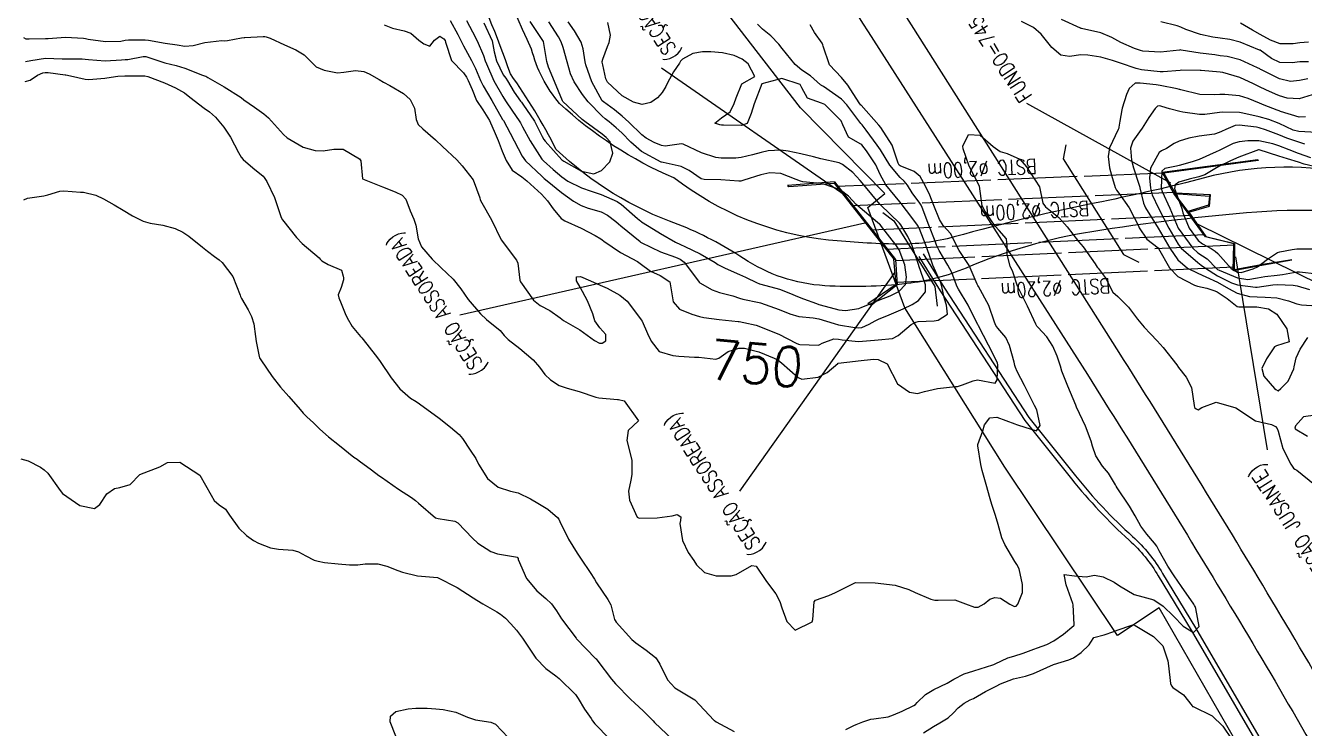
# Model space of a CAD drawing. Header units: metres. Extents: x 307586 to 320046, y 7427249 to 7434250.
# Drawn here: x 317986.4 to 318114.9, y 7430766.6 to 7430837.3 of the extents above; entities that cross this region are included whole.
import ezdxf
from ezdxf.enums import TextEntityAlignment as Align

# ---------------------------------------------------------------- set-up
doc = ezdxf.new("R2010")
doc.units = ezdxf.units.M
doc.header["$MEASUREMENT"] = 0
doc.linetypes.add('CONTINUO', pattern=[0])
doc.linetypes.add('TRACEJADO', pattern=[8.7, 8, -0.7])
for name, color, linetype in [('ALA', 45, 'Continuous'), ('BUEIRO', 151, 'Continuous'), ('Canaleta de Drenagem', 151, 'Continuous'), ('Cotas', 45, 'Continuous'), ('Curvas de Nivel 1m', 11, 'Continuous'), ('Curvas de Nivel 5m', 15, 'Continuous'), ('Divisa', 42, 'FENCELINE2'), ('Hidrografia', 140, 'Continuous'), ('Linha Férrea', 20, 'Continuous'), ('Pontes_Viadutos_Tubos', 190, 'Continuous'), ('TEXTO', 45, 'Continuous')]:
    doc.layers.add(name, color=color, linetype=linetype)
doc.styles.add('ROMANS', font='romans', dxfattribs={"height": 0.2})
doc.styles.add('Style-STANDARD', font='STANDARD.shx')
doc.linetypes.add('FENCELINE2', pattern='A,0.25,-0.1,[132,ltypeshp.shx,S=0.1,R=0,X=-0.1,Y=0],-0.1,1', length=1.45)

msp = doc.modelspace()

# ---------------------------------------------------------------- linework, layer by layer
at = {"layer": 'ALA', "linetype": 'CONTINUO'}
for points in [[(318100.57, 7430822.55, 749), (318110.2, 7430823.84, 746.72)], [(318110.2, 7430823.84, 746.72), (318110.22, 7430823.74, 745.88), (318100.74, 7430822.47, 745.56)], [(318107.72, 7430812.68, 748.97), (318107.78, 7430815.34, 748.94), (318104.94, 7430816.04, 748.98), (318103.1, 7430818.56, 748.94), (318101.76, 7430820.41, 748.98), (318100.57, 7430822.55, 749)], [(318062.95, 7430821.22, 747.75), (318063.07, 7430821.1, 745.25), (318067.61, 7430821.45, 746.37)], [(318067.65, 7430821.57, 748.36), (318067.61, 7430821.45, 746.37), (318073.62, 7430813.82, 746.1)], [(318107.72, 7430812.68, 748.97), (318110.77, 7430813.24, 748.93), (318113.6, 7430813.73, 747.44)], [(318073.84, 7430811.27, 746.85), (318071.02, 7430809.33, 746.4), (318071.38, 7430809.17, 748.78)], [(318073.95, 7430811.22, 748.74), (318071.38, 7430809.17, 748.78)]]:
    msp.add_polyline3d(points, dxfattribs=at)
at = {"layer": 'BUEIRO', "linetype": 'TRACEJADO', "flags": 128}
for points in [[(318100.74, 7430822.47), (318067.89, 7430821.1)], [(318101.84, 7430820.51), (318069.42, 7430819.16)], [(318103.49, 7430818.2), (318071.34, 7430816.72)], [(318104.86, 7430816.26), (318072.86, 7430814.79)], [(318107.84, 7430815.21), (318073.64, 7430813.64)], [(318107.81, 7430813), (318073.83, 7430811.45)]]:
    msp.add_lwpolyline(points, dxfattribs=at)
at = {"layer": 'BUEIRO', "linetype": 'CONTINUO'}
for points in [[(318100.57, 7430822.55, 749), (318100.74, 7430822.47, 745.56), (318101.88, 7430820.46, 745.54), (318101.78, 7430820.42, 748.22)], [(318067.65, 7430821.57, 748.36), (318062.95, 7430821.22, 747.75)], [(318067.65, 7430821.57, 748.36), (318073.77, 7430813.79, 748.71), (318073.95, 7430811.22, 748.74)], [(318101.78, 7430820.42, 748.22), (318105.33, 7430820.15, 746.27), (318105.23, 7430819.23, 746.26), (318103.15, 7430818.6, 747.86)], [(318101.78, 7430820.42, 748.22), (318103.15, 7430818.6, 747.86)], [(318105.33, 7430820.15, 746.27), (318105.44, 7430820.27, 745.81), (318101.88, 7430820.46, 745.54)], [(318105.32, 7430819.13, 745.79), (318105.44, 7430820.27, 745.81)], [(318103.15, 7430818.6, 747.86), (318103.26, 7430818.54, 745.71), (318104.98, 7430816.08, 745.79), (318104.94, 7430816.04, 748.98)], [(318103.26, 7430818.54, 745.71), (318105.32, 7430819.13, 745.79), (318105.23, 7430819.23, 746.26)], [(318104.98, 7430816.08, 745.79), (318107.85, 7430815.39, 746.06)], [(318107.78, 7430815.34, 748.94), (318107.85, 7430815.39, 746.06), (318107.81, 7430812.75, 746.12), (318107.72, 7430812.68, 748.97)], [(318073.95, 7430811.22, 748.74), (318073.84, 7430811.27, 746.85), (318073.62, 7430813.82, 746.1), (318073.77, 7430813.79, 748.71)], [(318113.6, 7430813.73, 747.44), (318110.7, 7430813.27, 746.96), (318107.81, 7430812.75, 746.12)]]:
    msp.add_polyline3d(points, dxfattribs=at)
at = {"layer": 'Canaleta de Drenagem'}
for points in [[(318076.13, 7430814.09), (318078.29, 7430810.63), (318086.77, 7430797.6), (318091.48, 7430791.71, 0.040429), (318097.26, 7430785.56, -0.076711), (318100.19, 7430781.96), (318103.49, 7430776.5), (318112.44, 7430761.15)], [(318076.55, 7430814.36), (318078.71, 7430810.9), (318087.18, 7430797.89), (318091.87, 7430792.02, 0.040429), (318097.6, 7430785.93, -0.076656), (318100.62, 7430782.21), (318103.92, 7430776.75), (318112.88, 7430761.41)]]:
    msp.add_lwpolyline(points, format="xyb", dxfattribs=at)
at = {"layer": 'Curvas de Nivel 1m', "flags": 128}
for points, elevation in [([(318022.43, 7430837.37), (318023.24, 7430837.05), (318024.42, 7430836.78), (318025.1, 7430836.53), (318025.89, 7430835.84), (318026.41, 7430835.45), (318026.99, 7430835.24), (318027.47, 7430835.82), (318028.01, 7430836.22), (318028.41, 7430835.96), (318028.53, 7430835.81), (318028.59, 7430835.62), (318029.17, 7430833.8), (318030.37, 7430832.54), (318030.7, 7430832.12), (318030.86, 7430831.78), (318031.25, 7430830.87), (318031.7, 7430829.77), (318032.32, 7430828.84), (318033, 7430827.75), (318033.58, 7430826.46), (318033.86, 7430825.74), (318034.28, 7430824.66), (318034.66, 7430823.73), (318035.29, 7430822.76), (318036.25, 7430822.09), (318036.76, 7430821.7), (318038.22, 7430820.34), (318038.83, 7430819.68), (318039.39, 7430818.86), (318040.2, 7430817.9), (318040.55, 7430817.66), (318042.19, 7430816.91), (318043.61, 7430816.19), (318044.18, 7430815.85), (318044.31, 7430815.75), (318044.47, 7430815.62), (318046.16, 7430814.49), (318047.87, 7430813.57), (318048.14, 7430813.38), (318049.17, 7430812.59), (318050.13, 7430812.17), (318051.11, 7430811.53), (318051.31, 7430810.32), (318051.45, 7430809.53), (318052.09, 7430808.77), (318053.31, 7430808.28), (318054.08, 7430808.05), (318054.53, 7430807.95), (318056.08, 7430807.76), (318057.97, 7430807.55), (318058.07, 7430807.54), (318058.54, 7430807.44), (318059.8, 7430807.16), (318060.07, 7430807.07), (318060.63, 7430806.85), (318062.06, 7430806.27), (318063.8, 7430805.38), (318064.05, 7430805.26), (318064.19, 7430805.24), (318066.05, 7430805.18), (318066.18, 7430805.22), (318066.43, 7430805.35), (318067.6, 7430805.79), (318068.06, 7430805.76), (318068.42, 7430805.69), (318070.06, 7430805.53), (318071.69, 7430805.65), (318072.06, 7430805.69), (318073.48, 7430805.85), (318074.06, 7430806.13), (318075.36, 7430807.24), (318075.83, 7430807.48), (318076.08, 7430807.54), (318077.67, 7430807.62), (318078.08, 7430807.69), (318079, 7430808.29), (318078.92, 7430809.2), (318078.71, 7430809.81), (318078.42, 7430811.21), (318078.35, 7430811.44), (318078.13, 7430811.87), (318077.54, 7430813.22), (318077.19, 7430814.19), (318076.82, 7430815.22), (318076.19, 7430816.87), (318076.08, 7430817.12), (318076, 7430817.23), (318075.33, 7430818.12), (318074.47, 7430819.26), (318074.37, 7430819.4), (318074.23, 7430819.59), (318072.82, 7430821.27), (318072.25, 7430822.31), (318071.81, 7430823.28), (318070.88, 7430824.7), (318070.41, 7430825.3), (318070.29, 7430825.38), (318069.06, 7430826.08), (318068.51, 7430827.33), (318068.32, 7430827.71), (318066.67, 7430829.35), (318066.34, 7430829.49), (318064.96, 7430829.99), (318064.36, 7430831.03), (318064.2, 7430831.38), (318062.37, 7430831.99), (318060.36, 7430831.43), (318059.58, 7430829.43), (318059.29, 7430828.47), (318058.89, 7430827.44), (318058.31, 7430827.24), (318056.51, 7430827.27), (318056.31, 7430827.29), (318056.15, 7430827.31), (318055.63, 7430827.48), (318056.32, 7430828.03), (318057.18, 7430828.62), (318057.59, 7430829.46), (318057.79, 7430830.02), (318058.36, 7430831.45), (318059.65, 7430832.16), (318058.99, 7430833.44), (318058.39, 7430833.92), (318057.57, 7430834.28), (318056.4, 7430834.57), (318055.23, 7430834.66), (318054.4, 7430834.66), (318053.42, 7430834.48), (318052.39, 7430833.93), (318052.19, 7430833.71), (318052.07, 7430833.52), (318051.47, 7430832.63), (318050.88, 7430831.54), (318050.72, 7430831.18), (318050.35, 7430830.58), (318049.87, 7430830.02), (318049.21, 7430829.56), (318048.33, 7430829.36), (318047.46, 7430829.58), (318046.34, 7430830.22), (318044.86, 7430831.61), (318044.69, 7430831.94), (318044.38, 7430833.36), (318044.33, 7430833.62), (318044.33, 7430833.67), (318044.39, 7430833.91), (318044.84, 7430835.18), (318045.02, 7430835.61), (318045.16, 7430836.34), (318044.88, 7430837.61)], 749), ([(318029.05, 7430837.8), (318029.8, 7430836.41), (318030.13, 7430835.79), (318030.4, 7430835.25), (318031.18, 7430833.78), (318031.58, 7430832.97), (318032.1, 7430831.76), (318032.36, 7430831.24), (318033.23, 7430829.75), (318034.31, 7430827.86), (318034.36, 7430827.79), (318034.39, 7430827.74), (318035.06, 7430826.49), (318035.47, 7430825.72), (318036.27, 7430824.15), (318036.6, 7430823.71), (318038.25, 7430822.16), (318038.49, 7430821.93), (318038.78, 7430821.68), (318040.23, 7430820.51), (318041.43, 7430819.65), (318042.21, 7430819.19), (318042.91, 7430818.93), (318044.2, 7430818.57), (318044.84, 7430818.25), (318045.7, 7430817.6), (318045.96, 7430817.36), (318046.19, 7430817.16), (318048.12, 7430815.57), (318048.17, 7430815.53), (318048.25, 7430815.49), (318050.16, 7430814.56), (318051.67, 7430814.01), (318052.15, 7430813.81), (318052.57, 7430813.52), (318053.91, 7430811.72), (318054.05, 7430811.5), (318054.12, 7430811.42), (318055.36, 7430810.73), (318056.11, 7430810.46), (318057.44, 7430810.12), (318058.11, 7430809.89), (318058.45, 7430809.78), (318060.1, 7430809.45), (318060.23, 7430809.42), (318062.09, 7430808.76), (318063.17, 7430808.31), (318064.08, 7430808.04), (318065.52, 7430807.92), (318066.08, 7430807.8), (318067.62, 7430807.33), (318068.07, 7430807.22), (318069.69, 7430806.93), (318070.07, 7430806.89), (318070.42, 7430806.95), (318071.14, 7430807.29), (318071.75, 7430807.62), (318072.08, 7430807.77), (318073.14, 7430808.22), (318074.09, 7430808.61), (318074.55, 7430808.8), (318075.47, 7430809.24), (318076.11, 7430809.66), (318076.8, 7430810.53), (318076.8, 7430811.22), (318076.14, 7430813.14), (318076.12, 7430813.21), (318076.11, 7430813.23), (318076.1, 7430813.27), (318075.42, 7430815.24), (318075.02, 7430816.09), (318074.33, 7430817.26), (318074.2, 7430817.43), (318072.29, 7430819.28), (318072.22, 7430819.35), (318070.59, 7430821.3), (318070.25, 7430821.73), (318069.49, 7430822.54), (318068.45, 7430823.33), (318068.26, 7430823.43), (318068.11, 7430823.49), (318066.27, 7430823.91), (318065.54, 7430824.09), (318064.28, 7430824.39), (318062.99, 7430824.68), (318062.28, 7430824.78), (318061, 7430824.69), (318060.28, 7430824.52), (318059.42, 7430824.29), (318058.27, 7430824.02), (318057.76, 7430823.96), (318056.27, 7430823.95), (318055.72, 7430824.03), (318054.28, 7430824.49), (318052.44, 7430825.37), (318052.29, 7430825.39), (318050.64, 7430825.18), (318050.29, 7430825.23), (318049.53, 7430825.55), (318048.72, 7430825.99), (318048.3, 7430826.3), (318046.98, 7430827.58), (318046.32, 7430828.19), (318045.54, 7430828.82), (318044.44, 7430829.62), (318044.33, 7430829.73), (318043.29, 7430831.63), (318042.67, 7430833.35), (318042.61, 7430833.64), (318042.4, 7430834.97), (318042.2, 7430835.64), (318041.54, 7430836.77), (318040.9, 7430837.66)], 748), ([(318030.68, 7430837.79), (318031.29, 7430836.65), (318031.75, 7430835.77), (318032.39, 7430834.28), (318032.57, 7430833.76), (318032.68, 7430833.46), (318033.42, 7430831.75), (318034.34, 7430830.16), (318034.62, 7430829.74), (318035.3, 7430828.7), (318035.99, 7430827.71), (318036.11, 7430827.51), (318036.31, 7430827.13), (318037.07, 7430825.7), (318038.27, 7430823.86), (318038.41, 7430823.69), (318039.39, 7430822.81), (318040.25, 7430822.08), (318040.88, 7430821.65), (318042.23, 7430820.97), (318043.22, 7430820.64), (318044.22, 7430820.31), (318045.81, 7430819.6), (318046.07, 7430819.45), (318046.21, 7430819.35), (318047.86, 7430817.91), (318048.19, 7430817.62), (318048.22, 7430817.6), (318048.27, 7430817.57), (318049.46, 7430816.82), (318050.18, 7430816.38), (318051.68, 7430815.52), (318052.17, 7430815.27), (318052.61, 7430815.07), (318054.16, 7430814.33), (318055.66, 7430813.48), (318055.95, 7430813.28), (318056.14, 7430813.16), (318056.68, 7430812.92), (318058.13, 7430812.26), (318058.7, 7430812.01), (318059.88, 7430811.42), (318060.05, 7430811.35), (318060.12, 7430811.32), (318060.25, 7430811.29), (318062.12, 7430810.78), (318063.07, 7430810.43), (318064.11, 7430810), (318064.56, 7430809.83), (318065.85, 7430809.35), (318066.1, 7430809.26), (318066.22, 7430809.23), (318068.09, 7430808.73), (318068.76, 7430808.65), (318070.1, 7430808.86), (318070.42, 7430808.97), (318071.16, 7430809.29), (318071.82, 7430809.56), (318072.11, 7430809.68), (318073.25, 7430810.13), (318074.12, 7430810.55), (318074.78, 7430811.25), (318074.89, 7430812.01), (318074.72, 7430813.25), (318074.17, 7430814.74), (318073.82, 7430815.26), (318072.39, 7430817.08), (318072.23, 7430817.28), (318072.19, 7430817.32), (318071.98, 7430817.49), (318070.22, 7430818.97), (318069.85, 7430819.31), (318069.07, 7430820.15), (318068.24, 7430820.78), (318066.59, 7430821.35), (318066.24, 7430821.41), (318064.46, 7430821.59), (318064.25, 7430821.64), (318063.8, 7430821.83), (318062.25, 7430822.43), (318061.17, 7430822.49), (318060.25, 7430822.3), (318058.54, 7430821.74), (318058.24, 7430821.66), (318058.04, 7430821.66), (318056.25, 7430821.79), (318054.56, 7430821.81), (318054.25, 7430821.9), (318053.05, 7430822.71), (318052.26, 7430823.13), (318050.44, 7430823.54), (318050.26, 7430823.56), (318050.23, 7430823.57), (318048.28, 7430824.62), (318047.2, 7430825.58), (318046.3, 7430826.5), (318045.72, 7430827.01), (318045.01, 7430827.61), (318044.62, 7430827.92), (318044.32, 7430828.18), (318042.91, 7430829.63), (318042.34, 7430830.35), (318041.49, 7430831.65), (318041.14, 7430832.43), (318040.79, 7430833.66), (318040.4, 7430835.1), (318040.2, 7430835.67), (318039.94, 7430836.15), (318038.96, 7430837.68)], 747), ([(318032.43, 7430837.57), (318033.27, 7430835.75), (318033.48, 7430834.66), (318033.7, 7430833.75), (318034.37, 7430832.35), (318034.63, 7430832), (318034.82, 7430831.73), (318035.48, 7430830.59), (318036.1, 7430829.71), (318036.2, 7430829.58), (318036.33, 7430829.4), (318037.51, 7430827.7), (318038.3, 7430826.15), (318038.45, 7430825.84), (318038.58, 7430825.69), (318040.27, 7430823.81), (318040.46, 7430823.66), (318042.25, 7430822.65), (318043.49, 7430822.39), (318044.25, 7430822.71), (318045.09, 7430823.61), (318045.4, 7430824.48), (318045.12, 7430825.61), (318044.73, 7430826.05), (318044.3, 7430826.38), (318042.57, 7430827.64), (318042.31, 7430827.84), (318040.37, 7430829.66), (318040.33, 7430829.72), (318039.52, 7430831.68), (318038.94, 7430833.12), (318038.77, 7430833.69), (318038.41, 7430835.69), (318037.08, 7430837.7)], 746), ([(318116.08, 7430830.48), (318114.35, 7430829.94), (318113.15, 7430829.99), (318112.36, 7430830.24), (318111.95, 7430830.4), (318110.99, 7430830.82), (318110.37, 7430831.13), (318109.75, 7430831.45), (318108.38, 7430832.08), (318106.68, 7430832.57), (318106.39, 7430832.62), (318104.51, 7430832.78), (318104.39, 7430832.79), (318102.51, 7430832.8), (318102.39, 7430832.79), (318100.69, 7430832.65), (318100.39, 7430832.66), (318098.5, 7430832.85), (318098.38, 7430832.87), (318097.97, 7430832.97), (318096.39, 7430833.52), (318095.59, 7430833.8), (318094.4, 7430834.12), (318093.11, 7430834.33), (318092.4, 7430834.34), (318091.26, 7430834.2), (318090.4, 7430834.32), (318089.49, 7430835.08), (318088.43, 7430836.43), (318087.65, 7430837.1), (318086.44, 7430837.72)], 752), ([(318115.2, 7430831.95), (318114.38, 7430831.78), (318113.48, 7430831.68), (318112.38, 7430831.93), (318110.57, 7430832.83), (318110.46, 7430832.89), (318110.39, 7430832.94), (318110.17, 7430833.06), (318108.4, 7430833.84), (318107.1, 7430834.17), (318106.41, 7430834.27), (318105.86, 7430834.34), (318104.41, 7430834.51), (318102.5, 7430834.83), (318102.41, 7430834.84), (318102.31, 7430834.82), (318100.41, 7430834.63), (318098.65, 7430834.73), (318098.41, 7430834.78), (318097.81, 7430834.98), (318096.42, 7430835.6), (318095.51, 7430836.09), (318094.43, 7430836.56), (318092.46, 7430837.01), (318092.43, 7430837.01), (318092.41, 7430837.02), (318092.36, 7430837.04), (318090.45, 7430837.92)], 753), ([(318115.28, 7430833.65), (318114.4, 7430833.64), (318113.63, 7430833.56), (318112.4, 7430833.59), (318111.56, 7430833.97), (318110.41, 7430834.81), (318110.37, 7430834.83), (318108.42, 7430835.64), (318107.37, 7430835.91), (318106.42, 7430836.04), (318105.68, 7430836.13), (318104.43, 7430836.41), (318102.97, 7430836.91), (318102.44, 7430837.15), (318102.08, 7430837.28), (318100.44, 7430837.66)], 754), ([(317986.38, 7430833.67), (317986.9, 7430833.78), (317988.38, 7430834.01), (317990.07, 7430833.96), (317990.38, 7430833.94), (317992.08, 7430833.94), (317992.38, 7430833.93), (317992.72, 7430833.89), (317994.38, 7430833.74), (317996.03, 7430833.84), (317996.38, 7430833.88), (317996.67, 7430833.9), (317998.2, 7430834.17), (317998.35, 7430834.2), (317998.38, 7430834.2), (317998.47, 7430834.17), (318000.38, 7430833.56), (318001.52, 7430833.28), (318002.37, 7430833.03), (318004.15, 7430832.32), (318004.36, 7430832.25), (318004.48, 7430832.22), (318004.7, 7430832.09), (318006.35, 7430831.13), (318008.03, 7430830.05), (318008.33, 7430829.84), (318009.37, 7430829.08), (318010.32, 7430828.41), (318010.79, 7430828.02), (318012.3, 7430826.36), (318012.68, 7430826), (318014.28, 7430825.07), (318015.49, 7430824.75), (318016.27, 7430824.7), (318017.36, 7430824.86), (318018.28, 7430824.86), (318019.94, 7430823.9), (318020.07, 7430823.71), (318020.24, 7430821.9), (318022.23, 7430821.08), (318023.51, 7430820.58), (318024.22, 7430820.23), (318024.58, 7430819.85), (318025.01, 7430818.66), (318025.39, 7430817.84), (318025.59, 7430817.24), (318025.83, 7430815.84), (318026.16, 7430815.05), (318027.24, 7430813.82), (318028.13, 7430812.94), (318028.72, 7430812.39), (318029.35, 7430811.79), (318030.11, 7430810.84), (318030.85, 7430809.77), (318032.08, 7430808.3), (318032.7, 7430807.75), (318034.06, 7430806.64), (318034.47, 7430806.15), (318034.88, 7430805.73), (318036.04, 7430804.84), (318037.39, 7430803.7), (318038.02, 7430802.95), (318038.56, 7430802.23), (318039.13, 7430801.67), (318039.99, 7430801.11), (318040.81, 7430800.83), (318041.99, 7430800.51), (318043.67, 7430799.93), (318043.98, 7430799.86), (318045.86, 7430799.7), (318045.97, 7430799.69), (318046.51, 7430799.58), (318047.95, 7430797.57), (318046.93, 7430796.59), (318046.78, 7430795.58), (318047.1, 7430794.4), (318047.3, 7430793.58), (318047.3, 7430792.16), (318047.19, 7430791.58), (318046.95, 7430790.49), (318047.05, 7430789.58), (318047.84, 7430787.86), (318048.02, 7430787.76), (318049.84, 7430787.81), (318051.34, 7430788.02), (318051.84, 7430788.15), (318052.23, 7430787.91), (318052.17, 7430787.52), (318052.12, 7430787.23), (318052.39, 7430785.51), (318052.97, 7430784.33), (318053.53, 7430783.5), (318053.78, 7430783.09), (318054.59, 7430782.31), (318055.77, 7430781.98), (318057.26, 7430781.96), (318057.77, 7430782.1), (318059.36, 7430783.01), (318059.78, 7430782.95), (318060.84, 7430781.41), (318061.75, 7430780.15), (318062.17, 7430779.4), (318062.38, 7430778.74), (318062.86, 7430777.39), (318063.7, 7430776.5), (318065.4, 7430777.35), (318065.49, 7430777.58), (318065.63, 7430779.35), (318065.74, 7430779.53), (318067.09, 7430780), (318067.75, 7430780.28), (318069.76, 7430781.3), (318071.76, 7430781.28), (318073.76, 7430781.03), (318075.12, 7430780.61), (318075.75, 7430780.3), (318077.32, 7430779.64), (318077.75, 7430779.53), (318078.08, 7430779.54), (318079.75, 7430779.57), (318080.82, 7430779.17), (318081.74, 7430778.81), (318082.08, 7430778.82), (318082.68, 7430779.15), (318083.27, 7430779.62), (318083.75, 7430779.78), (318084.35, 7430779.73), (318085.29, 7430779.12), (318085.74, 7430778.89), (318085.92, 7430778.93), (318086.08, 7430779.11), (318086.55, 7430780.3), (318086.56, 7430781.1), (318086.2, 7430782.69), (318085.97, 7430783.11), (318085.79, 7430783.41), (318084.77, 7430785.13), (318084.48, 7430785.79), (318084.11, 7430787.14), (318083.85, 7430788.03), (318083.46, 7430789.14), (318083.29, 7430789.72), (318082.89, 7430791.15), (318082.48, 7430792.57), (318082.35, 7430793.16), (318082.06, 7430795.03), (318082.07, 7430795.16), (318082.55, 7430796.55), (318082.73, 7430797.15), (318083.25, 7430797.86), (318083.96, 7430797.92), (318085.79, 7430797.27), (318085.95, 7430797.2), (318086.14, 7430797.11), (318087.95, 7430796.56), (318088.31, 7430797.08), (318087.98, 7430798.65), (318087.76, 7430799.09), (318087.53, 7430799.56), (318086.75, 7430801.1), (318086.02, 7430802.5), (318085.84, 7430802.93), (318085.79, 7430803.11), (318085.7, 7430803.44), (318085.23, 7430805.12), (318084.87, 7430805.94), (318084.07, 7430806.87), (318083.88, 7430807.14), (318083.74, 7430807.48), (318083.18, 7430809.15), (318082.12, 7430811.05), (318082.06, 7430811.16), (318082, 7430811.29), (318081.18, 7430813.17), (318080.17, 7430814.69), (318079.91, 7430815.18), (318079.36, 7430816.37), (318078.59, 7430817.2), (318078.2, 7430817.79), (318077.65, 7430819.22), (318077.23, 7430820.23), (318076.77, 7430821.22), (318076.25, 7430822.12), (318075.66, 7430822.64), (318074.26, 7430823.18), (318074.16, 7430823.26), (318074.07, 7430823.46), (318073.45, 7430825.27), (318072.31, 7430827.04), (318072.11, 7430827.28), (318070.34, 7430829.28), (318070.31, 7430829.31), (318070.14, 7430829.52), (318069.01, 7430831.32), (318068.37, 7430832.06), (318067.17, 7430833.34), (318066.53, 7430835.23), (318066.5, 7430835.35), (318066.41, 7430835.52), (318065.66, 7430836.6), (318065.22, 7430837.37)], 751), ([(317986.35, 7430831.68), (317986.86, 7430831.8), (317987.6, 7430832.3), (317988.12, 7430832.53), (317988.37, 7430832.58), (317988.64, 7430832.57), (317990.36, 7430832.34), (317990.44, 7430832.34), (317990.89, 7430832.25), (317992.36, 7430831.9), (317992.74, 7430831.86), (317994.36, 7430832.01), (317994.54, 7430832.03), (317995.66, 7430832.2), (317996.36, 7430832.23), (317998.29, 7430832.24), (317998.36, 7430832.24), (317998.66, 7430832.17), (318000.35, 7430831.54), (318001.44, 7430831.04), (318002.34, 7430830.52), (318002.89, 7430830.11), (318004.32, 7430828.99), (318004.85, 7430828.62), (318005.47, 7430828.08), (318006.3, 7430827.08), (318006.97, 7430826.06), (318007.77, 7430824.55), (318008.06, 7430824.05), (318008.26, 7430823.82), (318009.22, 7430823), (318010.24, 7430822.14), (318010.36, 7430822.02), (318010.62, 7430821.63), (318011.38, 7430820.01), (318011.99, 7430818.2), (318012.06, 7430818), (318012.19, 7430817.78), (318013.59, 7430815.99), (318014.16, 7430815.39), (318015.88, 7430813.95), (318016, 7430813.81), (318016.14, 7430813.64), (318016.79, 7430813.29), (318018.13, 7430812.7), (318018.31, 7430812.11), (318018.33, 7430811.93), (318018.32, 7430811.73), (318018.11, 7430810.97), (318017.8, 7430810.23), (318017.85, 7430809.93), (318018.09, 7430809.35), (318018.5, 7430808.35), (318018.68, 7430807.92), (318019.19, 7430807.04), (318020.05, 7430806.03), (318020.17, 7430805.9), (318020.66, 7430805.28), (318021.75, 7430803.88), (318022.02, 7430803.51), (318023.12, 7430801.87), (318023.99, 7430800.76), (318025.06, 7430799.84), (318025.63, 7430799.49), (318025.97, 7430799.26), (318027.95, 7430797.81), (318029.07, 7430796.92), (318029.94, 7430796.18), (318030.29, 7430795.78), (318031.07, 7430794.62), (318031.61, 7430793.76), (318031.9, 7430793.19), (318032.78, 7430791.75), (318033.87, 7430790.9), (318035.12, 7430790.47), (318035.86, 7430790.31), (318037.13, 7430789.7), (318037.85, 7430789.28), (318038.85, 7430788.68), (318039.83, 7430787.83), (318039.95, 7430787.66), (318040.06, 7430787.43), (318040.94, 7430785.65), (318041.79, 7430784.24), (318042.2, 7430783.64), (318043.11, 7430782.29), (318043.53, 7430781.62), (318043.76, 7430781.26), (318044.9, 7430779.6), (318045.17, 7430779.04), (318045.57, 7430777.59), (318045.61, 7430777.49), (318045.71, 7430777.3), (318047.3, 7430775.57), (318047.69, 7430775.25), (318048.72, 7430774.51), (318049.67, 7430773.76), (318049.84, 7430773.54), (318050.1, 7430773.1), (318050.89, 7430771.53), (318051.63, 7430770.7), (318053.61, 7430769.49), (318055.53, 7430767.47), (318055.59, 7430767.41), (318055.76, 7430767.3), (318057.58, 7430766.33)], 752), ([(318114.99, 7430828.11), (318114.33, 7430828.09), (318112.47, 7430828.67), (318112.34, 7430828.72), (318112.12, 7430828.8), (318110.82, 7430829.3), (318110.35, 7430829.5), (318109.21, 7430829.98), (318108.36, 7430830.22), (318106.86, 7430830.36), (318106.36, 7430830.37), (318105.82, 7430830.34), (318104.36, 7430830.38), (318102.45, 7430830.83), (318102.36, 7430830.86), (318102.31, 7430830.87), (318102.1, 7430830.92), (318100.37, 7430831.28), (318099.99, 7430831.33), (318098.37, 7430831.52), (318097.86, 7430831.49), (318097.26, 7430830.98), (318096.99, 7430830.35), (318096.55, 7430828.99), (318096.51, 7430828.82), (318096.32, 7430827.67), (318096.22, 7430827.08), (318096.22, 7430826.99), (318096.17, 7430826.85), (318095.28, 7430825.01), (318095.14, 7430824.14), (318095.3, 7430823), (318095.5, 7430822.24), (318095.87, 7430821), (318095.98, 7430820.74), (318096.24, 7430820.44), (318097.25, 7430818.98), (318098.2, 7430817.16), (318098.28, 7430816.97), (318099.04, 7430815.82), (318100.17, 7430814.96), (318100.2, 7430814.94), (318100.22, 7430814.89), (318101.3, 7430812.93), (318102.14, 7430812.06), (318103.83, 7430811.2), (318104.13, 7430811.11), (318105.05, 7430810.89), (318105.87, 7430810.63), (318106.12, 7430810.52), (318107.11, 7430809.87), (318108.11, 7430809.06), (318108.27, 7430809.01), (318110.1, 7430809.01), (318111.26, 7430808.81), (318112.09, 7430808.27), (318113.09, 7430806.79), (318113.35, 7430805.49), (318112.06, 7430805.11), (318111.86, 7430804.99), (318111.74, 7430804.8), (318111.06, 7430803.79), (318110.6, 7430802.81), (318110.79, 7430802.05), (318111.86, 7430800.8), (318112, 7430800.7), (318112.22, 7430800.58), (318112.51, 7430800.79), (318113.24, 7430801.56), (318113.8, 7430802.78), (318113.83, 7430802.99), (318114.04, 7430803.89), (318114.45, 7430804.77), (318115.22, 7430805.92)], 751), ([(318114.9, 7430825.37), (318114.3, 7430825.57), (318113.11, 7430825.99), (318112.31, 7430826.31), (318110.96, 7430826.81), (318110.32, 7430827.03), (318110.05, 7430827.09), (318108.32, 7430827.29), (318107.92, 7430827.26), (318106.96, 7430826.86), (318106.53, 7430826.65), (318106.31, 7430826.55), (318105.82, 7430826.39), (318104.31, 7430826.16), (318103.25, 7430825.96), (318102.3, 7430825.68), (318101.78, 7430825.45), (318101.03, 7430824.93), (318100.52, 7430824.71), (318100.29, 7430824.52), (318099.41, 7430822.95), (318099.29, 7430821.98), (318099.39, 7430820.95), (318099.56, 7430820.27), (318100.22, 7430818.94), (318101.25, 7430816.93), (318102.18, 7430815.31), (318102.5, 7430814.92), (318104.16, 7430813.49), (318104.48, 7430813.22), (318104.93, 7430812.89), (318106.14, 7430812.15), (318107.56, 7430811.43), (318108.13, 7430811.24), (318109.95, 7430811), (318110.13, 7430811.01), (318111.7, 7430811.24), (318112.13, 7430811.26), (318113.73, 7430811.18), (318114.13, 7430811.14), (318115.38, 7430810.76)], 749), ([(318068.8, 7430766.53), (318069.59, 7430766.92), (318069.85, 7430767.04), (318070.52, 7430767.29), (318071.32, 7430767.56), (318071.6, 7430767.61), (318073.05, 7430767.81), (318073.6, 7430767.98), (318074.47, 7430768.38), (318075.62, 7430768.93), (318075.79, 7430769.05), (318075.96, 7430769.23), (318076.8, 7430770.05), (318077.64, 7430770.56), (318078.98, 7430771.19), (318079.65, 7430771.57), (318080.7, 7430772.12), (318081.66, 7430772.42), (318083.55, 7430773.03), (318083.66, 7430773.07), (318083.81, 7430773.14), (318085.08, 7430773.72), (318085.67, 7430773.9), (318086.6, 7430774.18), (318087.69, 7430774.59), (318088.05, 7430774.72), (318088.98, 7430775.07), (318089.7, 7430775.42), (318090.67, 7430776.09), (318091.71, 7430776.97), (318091.74, 7430777.01), (318091.75, 7430777.04), (318091.72, 7430777.75), (318091.62, 7430779.04), (318091.6, 7430779.19), (318090.94, 7430781.05), (318090.72, 7430782.11), (318091.77, 7430781.96), (318092.94, 7430781.86), (318093.77, 7430782.04), (318094.65, 7430781.88), (318095.77, 7430781.34), (318096.29, 7430780.98), (318097.75, 7430780.09), (318098.64, 7430779.85), (318099.75, 7430779.57), (318100.69, 7430778.93), (318101.73, 7430777.92), (318102.68, 7430776.91), (318103.71, 7430776.28), (318104.28, 7430776.89), (318103.96, 7430778.68), (318103.88, 7430778.9), (318103.83, 7430778.99), (318103.75, 7430779.11), (318102.51, 7430780.91), (318101.78, 7430781.96), (318101.15, 7430782.93), (318100.27, 7430784.47), (318100.03, 7430784.94), (318099.82, 7430785.26), (318099.04, 7430786.17), (318098.43, 7430786.96), (318097.85, 7430787.99), (318097.3, 7430788.98), (318096.06, 7430790.81), (318095.95, 7430790.99), (318095.88, 7430791.12), (318095.2, 7430792.31), (318094.6, 7430793.01), (318093.92, 7430794.05), (318093.59, 7430795.02), (318093.45, 7430795.51), (318092.88, 7430797.03), (318091.98, 7430798.93), (318091.93, 7430799.04), (318091.9, 7430799.12), (318091.1, 7430801.05), (318090.51, 7430802.56), (318090.36, 7430803.06), (318090.04, 7430804.06), (318089.61, 7430805.07), (318088.99, 7430806.01), (318088.07, 7430806.96), (318087.98, 7430807.09), (318087.9, 7430807.27), (318087.05, 7430809.1), (318086.12, 7430810.95), (318086.07, 7430811.06), (318086.05, 7430811.11), (318085.57, 7430812.55), (318085.32, 7430813.12), (318085, 7430814.29), (318085.02, 7430815.13), (318084.93, 7430815.87), (318084.19, 7430816.69), (318083.8, 7430817.14), (318082.78, 7430818.59), (318082.49, 7430819.16), (318082.24, 7430821.16), (318081.18, 7430823.17), (318080.57, 7430824.9), (318080.54, 7430825.18), (318081.11, 7430826.36), (318082.3, 7430826.29), (318083.61, 7430825.15), (318084.29, 7430824.62), (318084.99, 7430824.42), (318086.27, 7430823.85), (318086.96, 7430823.1), (318088.24, 7430821.09), (318088.58, 7430819.44), (318088.84, 7430819.08), (318090.21, 7430818), (318091.03, 7430817.05), (318092.18, 7430815.59), (318092.64, 7430815.04), (318093.83, 7430813.34), (318094.06, 7430813.02), (318094.14, 7430812.92), (318094.95, 7430811.83), (318095.34, 7430811), (318095.62, 7430810.5), (318096.11, 7430810.04), (318097.19, 7430808.98), (318098.09, 7430807.79), (318098.76, 7430806.96), (318099.41, 7430806.29), (318100.06, 7430805.61), (318100.69, 7430804.93), (318102.04, 7430803.19), (318102.23, 7430802.92), (318102.98, 7430801.95), (318103.51, 7430800.9), (318103.79, 7430799.09), (318103.83, 7430798.9), (318103.98, 7430798.75), (318104.21, 7430798.66), (318104.55, 7430798.89), (318105.99, 7430799.43), (318107.98, 7430798.85), (318109.96, 7430797.54), (318111.57, 7430797.19), (318111.96, 7430797), (318112.12, 7430796.8), (318112.23, 7430796.51), (318112.7, 7430794.79), (318113.49, 7430793.21), (318113.76, 7430792.78), (318113.91, 7430792.7), (318114.1, 7430792.59), (318115.89, 7430791.17)], 752), ([(318115.52, 7430824), (318114.29, 7430824.44), (318113.34, 7430824.79), (318112.3, 7430825.19), (318111.69, 7430825.42), (318110.3, 7430825.72), (318109.18, 7430825.72), (318108.3, 7430825.62), (318107.71, 7430825.44), (318106.56, 7430824.87), (318106.38, 7430824.78), (318106.29, 7430824.74), (318106.01, 7430824.59), (318104.28, 7430823.83), (318103.59, 7430823.6), (318102.28, 7430823.23), (318102.03, 7430823.16), (318100.84, 7430822.93), (318100.55, 7430822.66), (318100.47, 7430820.94), (318100.57, 7430820.61), (318101.34, 7430818.93), (318102.19, 7430816.92), (318103.65, 7430814.91), (318104.17, 7430814.46), (318105.11, 7430813.83), (318106.03, 7430812.87), (318106.15, 7430812.78), (318106.32, 7430812.7), (318108.14, 7430811.94), (318109.19, 7430811.78), (318110.14, 7430811.92), (318110.89, 7430812.06), (318112.14, 7430812.2), (318112.68, 7430812.26), (318114.15, 7430812.54), (318114.37, 7430812.55), (318116.15, 7430812.32)], 748), ([(318116.28, 7430823.04), (318114.85, 7430823.35), (318114.28, 7430823.55), (318113.17, 7430823.9), (318112.29, 7430824.17), (318110.31, 7430824.8), (318110.29, 7430824.81), (318110.26, 7430824.79), (318108.28, 7430824.05), (318107.45, 7430823.69), (318106.28, 7430823.12), (318105.86, 7430822.88), (318104.86, 7430822.3), (318104.26, 7430822.1), (318103.3, 7430821.86), (318102.25, 7430821.54), (318101.87, 7430821.3), (318101.83, 7430820.92), (318102.23, 7430819.81), (318102.55, 7430818.92), (318102.67, 7430818.46), (318103.28, 7430816.91), (318104.18, 7430815.69), (318104.64, 7430815.35), (318105.49, 7430814.88), (318105.91, 7430814.61), (318106.17, 7430814.37), (318107.52, 7430812.86), (318108.15, 7430812.51), (318108.53, 7430812.46), (318109.73, 7430812.83), (318110.16, 7430813.05), (318111.16, 7430813.81), (318112.17, 7430814.47), (318112.41, 7430814.56), (318113.65, 7430814.79), (318114.1, 7430814.85), (318114.17, 7430814.85), (318114.25, 7430814.86), (318116.17, 7430814.86)], 747), ([(317986.21, 7430819.76), (317986.57, 7430819.94), (317988.21, 7430820.18), (317988.62, 7430820.28), (317989.84, 7430820.65), (317990.22, 7430820.67), (317991.9, 7430820.56), (317992.22, 7430820.53), (317993.43, 7430820.23), (317994.21, 7430819.89), (317995.28, 7430819.28), (317996.2, 7430818.75), (317997.13, 7430818.18), (317998.19, 7430817.64), (317998.9, 7430817.44), (318000.18, 7430817.22), (318001.42, 7430816.89), (318002.17, 7430816.54), (318002.79, 7430816.11), (318004.15, 7430815), (318004.66, 7430814.61), (318005.37, 7430814.08), (318005.82, 7430813.75), (318006.14, 7430813.48), (318007.21, 7430812.06), (318007.95, 7430810.19), (318007.99, 7430810.05), (318008.09, 7430809.84), (318008.75, 7430808.71), (318009.08, 7430808.03), (318009.33, 7430807.3), (318009.5, 7430806.03), (318009.56, 7430805.54), (318009.86, 7430804.02), (318009.9, 7430803.9), (318010.02, 7430803.7), (318011.15, 7430802.01), (318011.99, 7430800.93), (318012.82, 7430799.99), (318013.96, 7430798.69), (318014.29, 7430798.31), (318014.64, 7430797.97), (318015.33, 7430797.34), (318015.94, 7430796.73), (318016.81, 7430795.94), (318017.92, 7430795.06), (318019.38, 7430793.91), (318019.69, 7430793.69), (318019.9, 7430793.55), (318021.14, 7430792.64), (318021.88, 7430792.07), (318022.14, 7430791.88), (318023.87, 7430790.67), (318025.15, 7430789.84), (318025.56, 7430789.54), (318025.85, 7430789.28), (318027.58, 7430787.81), (318027.83, 7430787.72), (318029.5, 7430787.46), (318029.83, 7430787.3), (318031.28, 7430785.77), (318031.81, 7430785.25), (318033.13, 7430784.41), (318033.79, 7430784.17), (318035.61, 7430783.89), (318035.78, 7430783.85), (318035.86, 7430783.71), (318035.89, 7430783.6), (318036.7, 7430781.7), (318037.74, 7430780.45), (318038.66, 7430779.68), (318039.22, 7430779.16), (318039.72, 7430778.45), (318040.22, 7430777.65), (318041.69, 7430775.7), (318041.74, 7430775.64), (318043.66, 7430773.66), (318043.71, 7430773.61), (318043.87, 7430773.4), (318045.24, 7430771.59), (318045.64, 7430771.1), (318047.16, 7430769.57), (318047.61, 7430769.18), (318048.45, 7430768.4), (318049.29, 7430767.54), (318049.44, 7430767.39), (318049.59, 7430767.23), (318051.39, 7430765.52)], 753), ([(318115.97, 7430798.11), (318114.78, 7430797.96), (318113.96, 7430797.05), (318113.92, 7430796.81), (318113.94, 7430796.78), (318113.95, 7430796.76), (318115.19, 7430796)], 751), ([(317985.9, 7430793.75), (317986.65, 7430793.54), (317987.89, 7430792.89), (317988.25, 7430792.64), (317988.63, 7430792.28), (317989.86, 7430790.54), (317990.1, 7430790.26), (317991.84, 7430789.03), (317993.31, 7430788.75), (317993.84, 7430789.13), (317994.54, 7430790.21), (317995.31, 7430790.75), (317995.86, 7430790.86), (317996.89, 7430791.16), (317997.88, 7430792.17), (317999.89, 7430792.92), (318000.65, 7430793.38), (318001.9, 7430793.39), (318003.88, 7430792.1), (318005.03, 7430790.08), (318005.33, 7430789.56), (318005.84, 7430789.11), (318006.46, 7430788.68), (318006.87, 7430788.06), (318007.81, 7430786.75), (318008.59, 7430786.04), (318009.3, 7430785.53), (318009.8, 7430785.25), (318011, 7430784.8), (318011.79, 7430784.66), (318013.23, 7430784.55), (318013.79, 7430784.37), (318014.56, 7430783.97), (318015.38, 7430783.56), (318015.78, 7430783.43), (318016.41, 7430783.31), (318017.78, 7430783.17), (318018.94, 7430783.08), (318019.77, 7430783.09), (318020.49, 7430783.18), (318021.78, 7430783.19), (318022.68, 7430782.96), (318023.77, 7430782.51), (318024.24, 7430782.33), (318025.76, 7430781.96), (318027.76, 7430781.81), (318029.75, 7430780.79), (318031.35, 7430779.76), (318031.73, 7430779.51), (318032.32, 7430779.16), (318033.72, 7430778.35), (318034.11, 7430778.13), (318034.61, 7430777.73), (318035.15, 7430777.16), (318035.7, 7430776.52), (318036.31, 7430775.7), (318037.66, 7430773.69), (318038.64, 7430772.66), (318039.65, 7430771.92), (318039.99, 7430771.66), (318041.62, 7430770.04), (318041.91, 7430769.64), (318042.55, 7430768.58), (318043.2, 7430767.62), (318043.36, 7430767.39), (318043.59, 7430767.09), (318045.05, 7430765.6)], 754), ([(318076.61, 7430766.19), (318077.59, 7430766.81), (318078.25, 7430767.2), (318079.09, 7430767.7), (318079.61, 7430768.2), (318080.08, 7430768.71), (318080.67, 7430769.17), (318081.3, 7430769.49), (318081.63, 7430769.65), (318082.82, 7430770.33), (318083.64, 7430770.73), (318083.9, 7430770.87), (318084.33, 7430771.12), (318085.65, 7430771.6), (318086.86, 7430771.88), (318087.65, 7430772.14), (318089.66, 7430773.06), (318091.21, 7430773.51), (318091.67, 7430773.72), (318092.44, 7430774.27), (318093.25, 7430775.02), (318093.42, 7430775.3), (318093.7, 7430775.76), (318094.75, 7430776.05), (318095.71, 7430776.36), (318096.16, 7430776.53), (318097.43, 7430776.97), (318097.64, 7430777.05), (318097.71, 7430777.04), (318097.88, 7430776.97), (318099.05, 7430776.29), (318099.7, 7430775.87), (318100.65, 7430774.93), (318101.16, 7430773.44), (318101.23, 7430772.92), (318101.43, 7430771.14), (318101.5, 7430770.92), (318101.64, 7430770.76), (318102.73, 7430770), (318103.59, 7430768.89), (318103.62, 7430768.85), (318103.69, 7430768.82), (318105.61, 7430767.9), (318106.67, 7430766.86), (318107.58, 7430765.53)], 753)]:
    msp.add_lwpolyline(points, dxfattribs=dict(at, elevation=elevation))
at = {"layer": 'Curvas de Nivel 5m', "flags": 128}
for points, elevation in [([(317986.18, 7430836.09), (317986.4, 7430835.97), (317986.75, 7430835.96), (317988.4, 7430836), (317988.67, 7430836.01), (317990.4, 7430836.12), (317992.19, 7430836.03), (317992.4, 7430836), (317992.69, 7430835.94), (317994.4, 7430835.69), (317995.94, 7430835.74), (317996.4, 7430835.82), (317996.72, 7430835.87), (317998.4, 7430835.86), (317998.74, 7430835.83), (318000.4, 7430835.52), (318001.61, 7430835.35), (318002.39, 7430835.24), (318003.22, 7430835.29), (318004.4, 7430835.58), (318006.11, 7430835.79), (318006.4, 7430835.77), (318006.68, 7430835.79), (318008.09, 7430836.05), (318008.35, 7430836.1), (318008.4, 7430836.11), (318010.24, 7430836.2), (318010.41, 7430836.21), (318010.57, 7430836.18), (318010.96, 7430836.02), (318012.4, 7430835.35), (318013.54, 7430834.85), (318014.39, 7430834.36), (318014.75, 7430833.97), (318015.57, 7430833.16), (318016.37, 7430832.8), (318017.74, 7430832.56), (318018.37, 7430832.6), (318019.52, 7430832.77), (318020.37, 7430832.67), (318020.92, 7430832.45), (318021.92, 7430831.89), (318022.36, 7430831.62), (318022.97, 7430831.26), (318024.34, 7430830.45), (318025.03, 7430829.85), (318025.46, 7430828.98), (318025.64, 7430827.84), (318025.83, 7430827.36), (318026.3, 7430826.9), (318027.56, 7430825.82), (318028.28, 7430825.14), (318029.7, 7430823.79), (318029.97, 7430823.5), (318030.26, 7430823.19), (318031.37, 7430821.77), (318032.01, 7430819.97), (318032.07, 7430819.76), (318032.21, 7430819.48), (318033.2, 7430817.75), (318034.17, 7430815.74), (318035.72, 7430813.72), (318035.84, 7430813.42), (318036.05, 7430811.71), (318036.12, 7430811.53), (318037.43, 7430809.7), (318038.09, 7430809.14), (318039.05, 7430808.65), (318040.08, 7430807.91), (318040.44, 7430807.66), (318042.06, 7430806.72), (318043.53, 7430805.63), (318044.05, 7430805.36), (318044.32, 7430805.35), (318044.68, 7430805.61), (318044.67, 7430806.22), (318044.07, 7430806.89), (318043.58, 7430807.62), (318043.39, 7430808.32), (318042.85, 7430809.63), (318042.11, 7430810.98), (318041.75, 7430811.64), (318041.74, 7430812.03), (318042.13, 7430812.06), (318043.15, 7430811.63), (318044.12, 7430811.21), (318044.82, 7430810.9), (318046.1, 7430810.2), (318046.84, 7430809.58), (318048.08, 7430807.95), (318048.23, 7430807.72), (318048.32, 7430807.57), (318048.86, 7430806.35), (318049.25, 7430805.55), (318050.04, 7430804.54), (318051.42, 7430804.14), (318052.03, 7430804.06), (318053.59, 7430803.95), (318054.03, 7430803.94), (318055.73, 7430803.77), (318056.03, 7430803.86), (318056.96, 7430804.54), (318058.04, 7430804.87), (318058.62, 7430804.87), (318060.04, 7430804.49), (318061.59, 7430803.84), (318062.03, 7430803.62), (318062.32, 7430803.4), (318064.01, 7430801.9), (318064.38, 7430801.75), (318066.01, 7430801.95), (318066.93, 7430802.43), (318067.98, 7430803.33), (318068, 7430803.35), (318068.02, 7430803.36), (318069.76, 7430803.57), (318070.03, 7430803.59), (318071.57, 7430803.74), (318072.03, 7430803.71), (318072.94, 7430803.27), (318074, 7430801.26), (318075.19, 7430800.43), (318075.99, 7430800.32), (318076.71, 7430800.5), (318078, 7430800.82), (318079.82, 7430801), (318080, 7430801.02), (318080.13, 7430801.05), (318080.51, 7430801.17), (318081.59, 7430801.59), (318082.01, 7430801.67), (318083.8, 7430801.34), (318084.01, 7430801.69), (318084.08, 7430803.14), (318084.03, 7430803.39), (318083.13, 7430805.15), (318082.12, 7430807.12), (318082.09, 7430807.16), (318082.07, 7430807.2), (318081.08, 7430809.17), (318080.12, 7430810.78), (318079.97, 7430811.03), (318079.91, 7430811.18), (318079.43, 7430812.48), (318079.05, 7430813.2), (318078.17, 7430814.68), (318077.92, 7430815.21), (318077.77, 7430815.62), (318077.15, 7430817.22), (318076.45, 7430818.99), (318076.36, 7430819.23), (318076.23, 7430819.45), (318075.47, 7430820.48), (318074.99, 7430821.25), (318074.65, 7430821.66), (318074.25, 7430822.02), (318073.23, 7430823.27), (318072.29, 7430824.79), (318071.95, 7430825.28), (318070.84, 7430826.77), (318070.44, 7430827.3), (318070.32, 7430827.46), (318068.91, 7430829.32), (318068.35, 7430829.88), (318066.54, 7430831.17), (318066.36, 7430831.27), (318066.31, 7430831.3), (318066.26, 7430831.35), (318065.26, 7430832.25), (318064.38, 7430832.8), (318063.69, 7430833.39), (318062.41, 7430835), (318062.07, 7430835.41), (318061.25, 7430836.25), (318060.43, 7430836.94), (318059.91, 7430837.44)], 750), ([(318115.27, 7430835.62), (318114.42, 7430835.57), (318113.74, 7430835.47), (318112.42, 7430835.45), (318111.45, 7430835.84), (318110.43, 7430836.39), (318109.65, 7430836.84), (318108.44, 7430837.53)], 755), ([(318116.12, 7430826.56), (318114.31, 7430826.64), (318113.75, 7430826.79), (318112.32, 7430827.45), (318111.31, 7430827.84), (318110.33, 7430828.13), (318108.68, 7430828.5), (318108.34, 7430828.54), (318106.63, 7430828.58), (318106.34, 7430828.55), (318104.88, 7430828.35), (318104.33, 7430828.36), (318102.66, 7430828.59), (318102.34, 7430828.65), (318101.31, 7430828.94), (318100.56, 7430829.16), (318100.35, 7430829.21), (318100.1, 7430829.2), (318099.86, 7430828.95), (318099.24, 7430828.04), (318098.57, 7430826.97), (318098.31, 7430826.6), (318097.62, 7430825.66), (318097.38, 7430824.98), (318097.49, 7430823.77), (318097.69, 7430822.98), (318098.25, 7430821.34), (318098.32, 7430821.04), (318098.33, 7430820.97), (318098.7, 7430819.43), (318098.91, 7430818.96), (318100.19, 7430816.94), (318101.34, 7430814.93), (318102.16, 7430813.74), (318103.11, 7430812.91), (318104.15, 7430812.39), (318104.97, 7430812.05), (318106.13, 7430811.5), (318107.25, 7430810.86), (318108.12, 7430810.38), (318109.36, 7430810.07), (318110.11, 7430810.02), (318110.94, 7430809.99), (318112.11, 7430809.92), (318113.28, 7430809.62), (318114.11, 7430809.32), (318114.57, 7430809.23), (318116.11, 7430809.13)], 750), ([(318023.57, 7430765.85), (318023.01, 7430767.29), (318023.05, 7430767.86), (318023.6, 7430768.33), (318024.83, 7430768.61), (318025.6, 7430768.67), (318026.75, 7430768.67), (318027.6, 7430768.6), (318028.34, 7430768.54), (318029.6, 7430768.27), (318030.77, 7430767.77), (318031.59, 7430767.49), (318033.12, 7430767.27), (318033.59, 7430767.05), (318034.86, 7430765.72)], 755)]:
    msp.add_lwpolyline(points, dxfattribs=dict(at, elevation=elevation))
at = {"layer": 'Divisa'}
msp.add_lwpolyline([(318111.05, 7430759.99), (318100.29, 7430778.77), (318096.1, 7430775.96), (318084.76, 7430792.89), (318074.74, 7430808.91), (318071.02, 7430819.02), (318072.73, 7430820.4), (318064.23, 7430829.01), (318052.73, 7430843.97), (318048.06, 7430852.89), (318036.58, 7430867.41), (318030.08, 7430876.27), (318018.99, 7430892.39), (318007.43, 7430913.73), (318001.33, 7430926.16), (317991.41, 7430947.46), (317985.38, 7430966.8), (317966.46, 7431022.48), (317960.67, 7431045.38), (317953.98, 7431071.5), (317953.71, 7431075.55), (317949.97, 7431101.59), (317946.28, 7431119.46)], dxfattribs=at)
at = {"layer": 'Hidrografia'}
for points in [[(318119.02, 7430822.51, 0.111024), (318104.83, 7430821.99, -0.014871), (318094.51, 7430819.59, 0.018239), (318079.69, 7430816.05, -0.07254), (318073.95, 7430815.32, -0.021091), (318067.07, 7430815.73, -0.140881), (318051.53, 7430821.99, -0.088888), (318040.04, 7430829.47, -0.116961), (318037.23, 7430834.92, -0.041206), (318031.07, 7430851.19, 0.380308), (318021.58, 7430860.45, -0.23841), (318009.48, 7430865.7, 0.143422), (318005.91, 7430866.65, 0.17117), (317998.18, 7430870.53, -0.158214), (317993.9, 7430872.92, 0.103309), (317982.08, 7430881.47, -0.062123)], [(318126.25, 7430817.5, 0.071228), (318110.08, 7430818.54, 0.020513), (318093.5, 7430816.56, 0.060834), (318080.87, 7430812.92, -0.073005), (318074.93, 7430811.35, -0.043082), (318066.68, 7430811.14, -0.131734), (318058.52, 7430813.87, 0.051296), (318051.95, 7430817.31, -0.107095), (318039.69, 7430824.85, 0.038393), (318035.09, 7430832.43, 0.031777), (318030.46, 7430843.59, 0.105849), (318027.01, 7430851.09, 0.345406), (318022.78, 7430856.55, 0.103143), (318017.4, 7430857.27, 0.107364), (318014.14, 7430859.02, -0.119365), (318007.64, 7430862.45, -0.01031), (318001.29, 7430865.3, 0.098602), (317994.65, 7430868.29, -0.048293), (317988.71, 7430872.7, 0.145982), (317985.89, 7430875.96, -0.009563)]]:
    msp.add_lwpolyline(points, format="xyb", dxfattribs=at)
at = {"layer": 'Linha Férrea'}
for points in [[(318124.77, 7430756.71, 0.008027), (318110.21, 7430781.82, 0.005774), (318096.26, 7430804.42), (318073.88, 7430839.75, -0.004332), (318066.23, 7430852.04, 0.004046), (318046.51, 7430883.76, -0.022179), (318033.54, 7430906.42, 0.000401), (318023.59, 7430925.7, -0.027497), (318002, 7430973.75, -0.010108), (317993.65, 7430996.84, -0.019439), (317980.68, 7431040.63, -0.008138), (317971.79, 7431078.1), (317968.82, 7431091.59), (317958.06, 7431144.29)], [(317954.28, 7431142.87), (317965.17, 7431090.38), (317967.99, 7431076.99, 0.001685), (317976.84, 7431039.48, 0.018032), (317989.74, 7430995.55, 0.012332), (317998.13, 7430972.45, 0.026971), (318019.91, 7430923.49, 0.015905), (318029.73, 7430904.74, 0.012292), (318043.32, 7430881.54, -0.008942), (318062.31, 7430850.67, 0.005975), (318071.03, 7430836.67), (318093.06, 7430802.2, -0.005774), (318106.97, 7430779.68, -0.011325), (318121.02, 7430755.28, -0.011766)]]:
    msp.add_lwpolyline(points, format="xyb", dxfattribs=at)
at = {"layer": 'Pontes_Viadutos_Tubos'}
for points in [[(318090.91, 7430825.3), (318090.63, 7430823.89), (318096.71, 7430814.27), (318098.23, 7430813.51)], [(318072.5, 7430818.5), (318073.63, 7430817.66), (318077.74, 7430811.05), (318077.98, 7430809.07)]]:
    msp.add_lwpolyline(points, dxfattribs=at)
at = {"layer": 'TEXTO', "linetype": 'CONTINUO'}
for points in [[(318068.74, 7430820.21, 0), (318050.28, 7430833, 0)], [(318101.46, 7430821.44, 0), (318086.99, 7430829.47, 0)], [(318070.7, 7430817.42, 0), (318030.02, 7430808.18, 0)], [(318104.1, 7430817.37, 0), (318128.94, 7430805.08, 0)], [(318107.94, 7430814.04, 0), (318111.13, 7430794.63, 0)], [(318073.72, 7430812.49, 0), (318058.11, 7430790.47, 0)]]:
    msp.add_polyline3d(points, dxfattribs=at)

# ---------------------------------------------------------------- texts
at = {"layer": 'Cotas', "style": 'Style-STANDARD'}
msp.add_text('750', height=4, rotation=354.4155, dxfattribs=at).set_placement((318059.82, 7430803.31, 750), align=Align.MIDDLE_CENTER)
at = {"layer": 'TEXTO', "style": 'ROMANS', "width": 0.8}
for s, rotation, p in [('FUNDO=745,539 (SEÇÃO JUSANTE)', 122.6636, (318087.57, 7430830.21)), ('(SEÇÃO ASSOREADA)', 122.6636, (318052.21, 7430834.39)), ('BSTC Ø2,00m', 182.7018, (318087.95, 7430823.91)), ('BSTC Ø2,00m', 182.7018, (318093.23, 7430819.67)), ('(SEÇÃO ASSOREADA)', 122.6636, (318032.74, 7430802.75)), ('BSTC Ø2,20m', 182.7018, (318095.34, 7430811.89)), ('(SEÇÃO ASSOREADA)', 122.6636, (318060.67, 7430784.63)), ('FUNDO=746,053 (SEÇÃO JUSANTE)', 122.6636, (318125.83, 7430769.39))]:
    msp.add_text(s, height=1.5, rotation=rotation, dxfattribs=at).set_placement(p)

doc.saveas('drawing.dxf')
